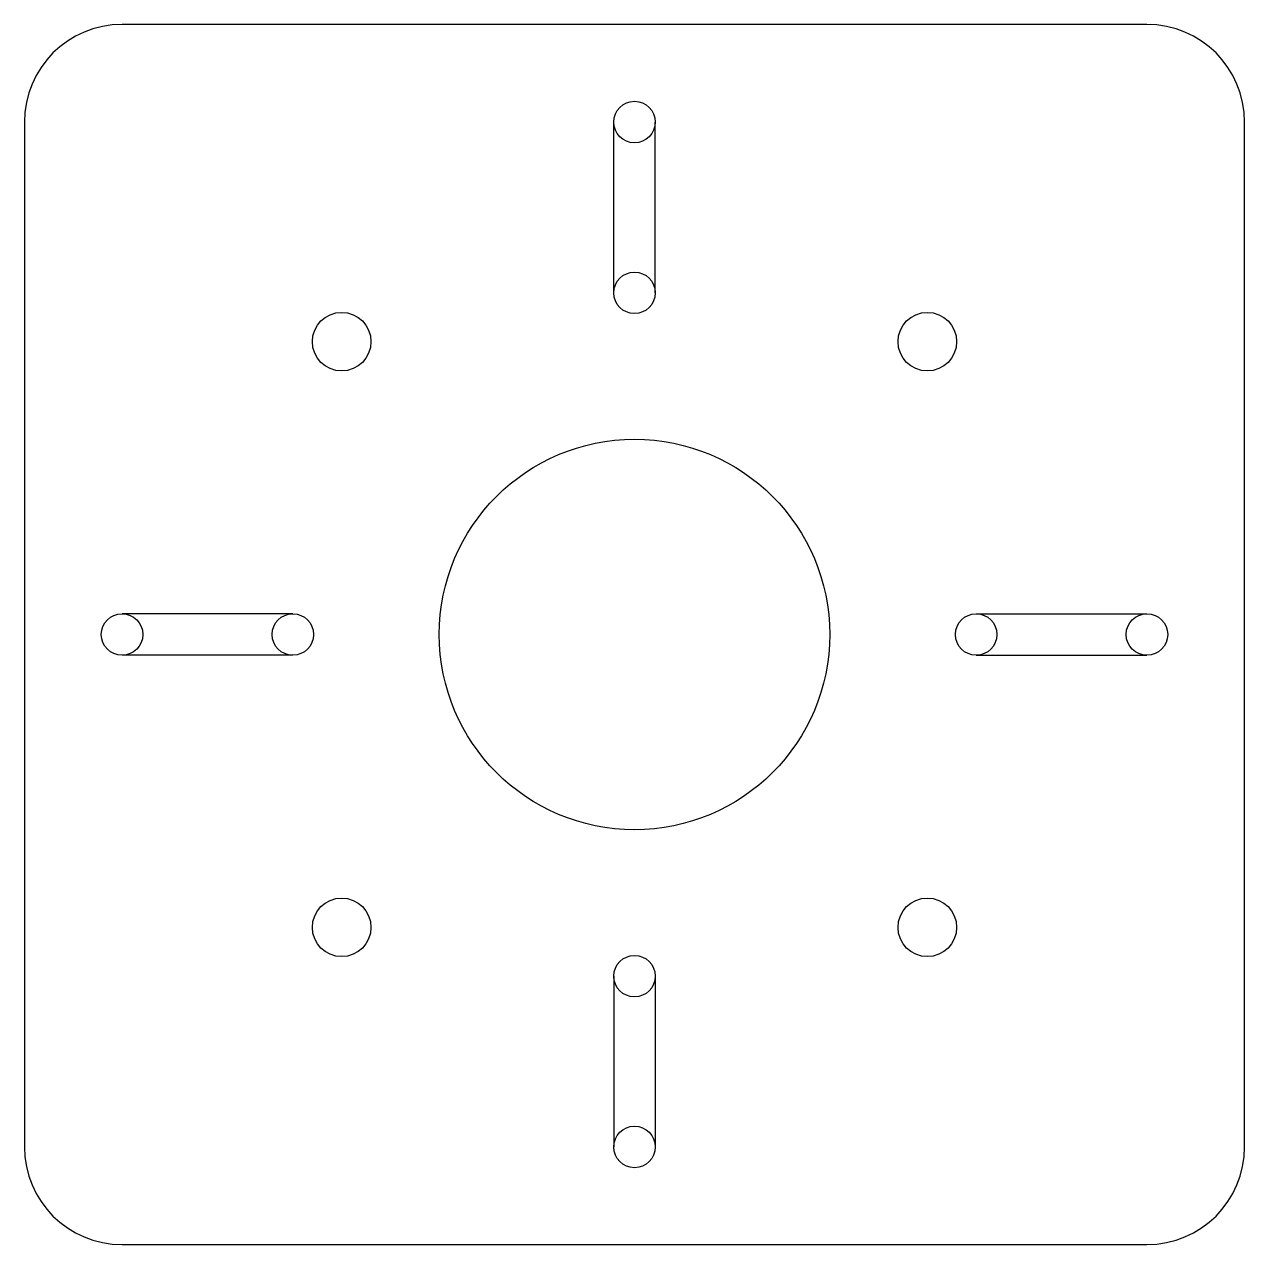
# Model space of a CAD drawing. Extents: x 0 to 100, y 0 to 100.
import ezdxf

# ---------------------------------------------------------------- set-up
doc = ezdxf.new("R2010")
doc.units = 0

msp = doc.modelspace()

# ---------------------------------------------------------------- linework, layer by layer
for p, q in [((92, 100), (8, 100)), ((0, 92), (0, 8)), ((48.3, 78), (48.3, 92)), ((51.7, 78), (51.7, 92)), ((100, 8), (100, 92)), ((22, 51.7), (8, 51.7)), ((78, 51.7), (92, 51.7)), ((22, 48.3), (8, 48.3)), ((78, 48.3), (92, 48.3)), ((48.3, 22), (48.3, 8)), ((51.7, 22), (51.7, 8)), ((8, 0), (92, 0))]:
    msp.add_line(p, q)
for centre, radius in [((50, 92), 1.7), ((50, 78), 1.7), ((26, 74), 2.4), ((74, 74), 2.4), ((50, 50), 16), ((8, 50), 1.7), ((22, 50), 1.7), ((78, 50), 1.7), ((92, 50), 1.7), ((26, 26), 2.4), ((74, 26), 2.4), ((50, 22), 1.7), ((50, 8), 1.7)]:
    msp.add_circle(centre, radius)
for centre, start, end in [((8, 92), 90, 180), ((92, 92), 0, 90), ((8, 8), 180, 270), ((92, 8), 270, 360)]:
    msp.add_arc(centre, 8, start, end)

doc.saveas('drawing.dxf')
